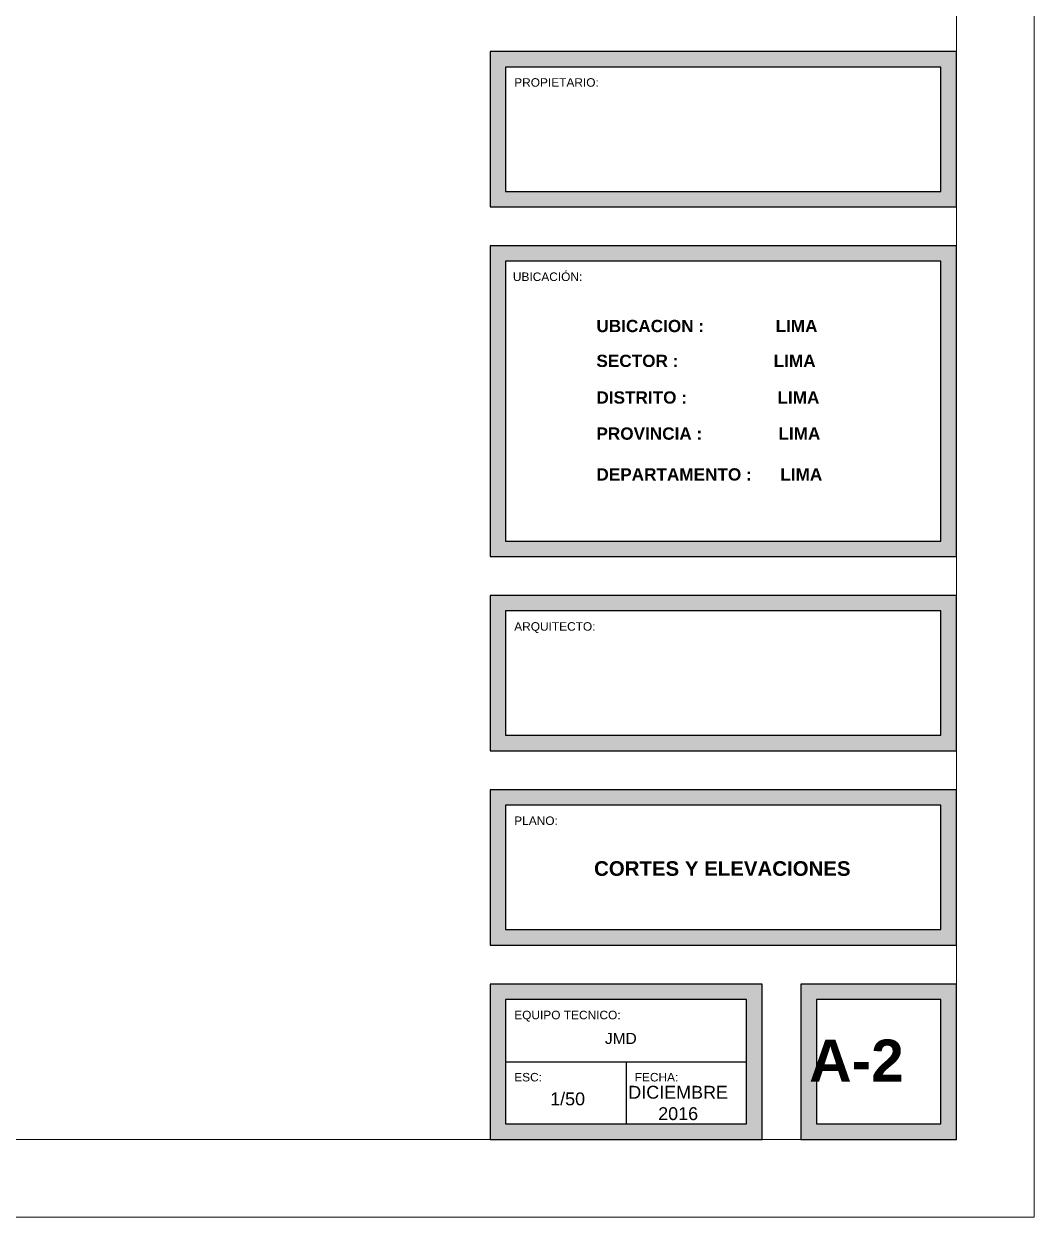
# Model space of a CAD drawing. Header units: millimetres. Extents: x 3779 to 7711, y 1445 to 3132.
# Drawn here: x 3993.53 to 4003.28, y 1448.63 to 1460.14 of the extents above; entities that cross this region are included whole.
import ezdxf

# ---------------------------------------------------------------- set-up
doc = ezdxf.new("R2010")
doc.units = ezdxf.units.MM
doc.layers.add('cotas', color=7, linetype='Continuous', lineweight=5)
doc.styles.add('ARIAL', font='arial.ttf')
doc.styles.add('ARIALNEG', font='arialbd.ttf')
doc.styles.add('TEXT_100', font='swissl.ttf', dxfattribs={"width": 1.2})

msp = doc.modelspace()

# ---------------------------------------------------------------- hatches: boundary and pattern name
h = msp.add_hatch(color=256)
h.dxf.hatch_style = 1
h.paths.add_polyline_path([(4002.5261, 1458.3783), (4002.5261, 1459.8783), (3998.0261, 1459.8783), (3998.0261, 1458.3783)])
h.paths.add_polyline_path([(4002.3761, 1458.5283), (4002.3761, 1459.7283), (3998.1761, 1459.7283), (3998.1761, 1458.5283)], flags=16)
h = msp.add_hatch(color=256)
h.dxf.hatch_style = 1
h.paths.add_polyline_path([(3998.0261, 1455.0033), (4002.5261, 1455.0033), (4002.5261, 1458.0033), (3998.0261, 1458.0033)])
h.paths.add_polyline_path([(4002.3761, 1455.1533), (4002.3761, 1457.8533), (3998.1761, 1457.8533), (3998.1761, 1455.1533)], flags=16)
h = msp.add_hatch(color=256)
h.dxf.hatch_style = 1
h.paths.add_polyline_path([(4002.5261, 1453.1283), (4002.5261, 1454.6283), (3998.0261, 1454.6283), (3998.0261, 1453.1283)])
h.paths.add_polyline_path([(4002.3761, 1453.2783), (4002.3761, 1454.4783), (3998.1761, 1454.4783), (3998.1761, 1453.2783)], flags=16)
h = msp.add_hatch(color=256)
h.dxf.hatch_style = 1
h.paths.add_polyline_path([(4002.5261, 1451.2533), (4002.5261, 1452.7533), (3998.0261, 1452.7533), (3998.0261, 1451.2533)])
h.paths.add_polyline_path([(4002.3761, 1451.4033), (4002.3761, 1452.6033), (3998.1761, 1452.6033), (3998.1761, 1451.4033)], flags=16)
h = msp.add_hatch(color=256)
h.dxf.hatch_style = 1
h.paths.add_polyline_path([(4000.6511, 1449.3783), (4000.6511, 1450.8783), (3998.0261, 1450.8783), (3998.0261, 1449.3783)])
h.paths.add_polyline_path([(4000.5011, 1449.5283), (4000.5011, 1450.7283), (3998.1761, 1450.7283), (3998.1761, 1449.5283)], flags=16)
h = msp.add_hatch(color=256)
h.dxf.hatch_style = 1
h.paths.add_polyline_path([(4002.5261, 1449.3783), (4002.5261, 1450.8783), (4001.0261, 1450.8783), (4001.0261, 1449.3783)])
h.paths.add_polyline_path([(4002.3761, 1449.5283), (4002.3761, 1450.7283), (4001.1761, 1450.7283), (4001.1761, 1449.5283)], flags=16)

# ---------------------------------------------------------------- linework, layer by layer
for p, q in [((3998.1761, 1450.1283), (4000.5011, 1450.1283)), ((3999.3386, 1450.1283), (3999.3386, 1449.5283))]:
    msp.add_line(p, q)
for points in [[(4002.5261, 1458.3783), (4002.5261, 1459.8783), (3998.0261, 1459.8783), (3998.0261, 1458.3783)], [(4002.3761, 1458.5283), (4002.3761, 1459.7283), (3998.1761, 1459.7283), (3998.1761, 1458.5283)], [(3998.0261, 1455.0033), (4002.5261, 1455.0033), (4002.5261, 1458.0033), (3998.0261, 1458.0033)], [(3998.1761, 1455.1533), (4002.3761, 1455.1533), (4002.3761, 1457.8533), (3998.1761, 1457.8533)], [(4002.5261, 1453.1283), (4002.5261, 1454.6283), (3998.0261, 1454.6283), (3998.0261, 1453.1283)], [(4002.3761, 1453.2783), (4002.3761, 1454.4783), (3998.1761, 1454.4783), (3998.1761, 1453.2783)], [(4002.5261, 1451.2533), (4002.5261, 1452.7533), (3998.0261, 1452.7533), (3998.0261, 1451.2533)], [(4002.3761, 1451.4033), (4002.3761, 1452.6033), (3998.1761, 1452.6033), (3998.1761, 1451.4033)], [(4000.6511, 1449.3783), (4000.6511, 1450.8783), (3998.0261, 1450.8783), (3998.0261, 1449.3783)], [(4002.5261, 1449.3783), (4002.5261, 1450.8783), (4001.0261, 1450.8783), (4001.0261, 1449.3783)], [(4000.5011, 1449.5283), (4000.5011, 1450.7283), (3998.1761, 1450.7283), (3998.1761, 1449.5283)], [(4002.3761, 1449.5283), (4002.3761, 1450.7283), (4001.1761, 1450.7283), (4001.1761, 1449.5283)]]:
    msp.add_lwpolyline(points, close=True)
at = {"layer": 'cotas'}
for points in [[(3943.8761, 1448.6283), (4003.2761, 1448.6283), (4003.2761, 1490.6283), (3943.8761, 1490.6283)], [(3944.6261, 1449.3783), (4002.5261, 1449.3783), (4002.5261, 1489.8783), (3944.6261, 1489.8783)]]:
    msp.add_lwpolyline(points, close=True, dxfattribs=at)

# ---------------------------------------------------------------- texts
at = {"style": 'ARIALNEG'}
for s, p in [('UBICACION :               LIMA', (3999.0526, 1457.1695)), ('SECTOR :                    LIMA', (3999.0526, 1456.8331)), ('DISTRITO :                   LIMA', (3999.0526, 1456.4795)), ('PROVINCIA :                LIMA', (3999.0526, 1456.1312)), ('DEPARTAMENTO :      LIMA', (3999.0526, 1455.737))]:
    msp.add_text(s, height=0.118484, dxfattribs=at).set_placement(p)
at = {"attachment_point": 1}
for s, insert, char_height, width, style in [('\\pi-0.03867;PROPIETARIO:', (3998.2983, 1459.6201), 0.08213, 6.60727, 'ARIAL'), ('\\pi-0.051563;UBICACIÓN:', (3998.2983, 1457.7451), 0.08213, 6.60727, 'ARIAL'), ('\\pi-0.03867;ARQUITECTO:', (3998.2983, 1454.3701), 0.08213, 6.60727, 'ARIAL'), ('\\pi-0.03867;PLANO:', (3998.2983, 1452.4951), 0.08213, 6.60727, 'ARIAL'), ('\\pi-0.06644;CORTES Y ELEVACIONES', (3999.0964, 1452.0634), 0.141091, 6.276907, 'ARIALNEG'), ('\\pi-0.03867;EQUIPO TECNICO:', (3998.2983, 1450.6201), 0.08213, 6.60727, 'ARIAL'), ('\\pi-0.05032;JMD', (3999.1851, 1450.4065), 0.106874, 6.276907, 'ARIAL'), ('\\pi-0.19097;{\\fSwis721 Lt BT|b1|i0|c0|p34;A-2}', (4001.2965, 1450.3418), 0.405579, 6.276907, 'TEXT_100'), ('\\pi-0.03867;ESC:', (3998.2983, 1450.0201), 0.08213, 6.60727, 'ARIAL'), ('\\pi-0.03867;FECHA:', (3999.4608, 1450.0201), 0.08213, 6.60727, 'ARIAL'), ('\\pi-0.05835;1/50', (3998.6644, 1449.8316), 0.123927, 6.276907, 'ARIAL'), ('\\pi-0.05835;DICIEMBRE\\P      2016', (3999.4184, 1449.8956), 0.123927, 6.276907, 'ARIAL')]:
    msp.add_mtext(s, dxfattribs=dict(at, insert=insert, char_height=char_height, width=width, style=style))

doc.saveas('drawing.dxf')
